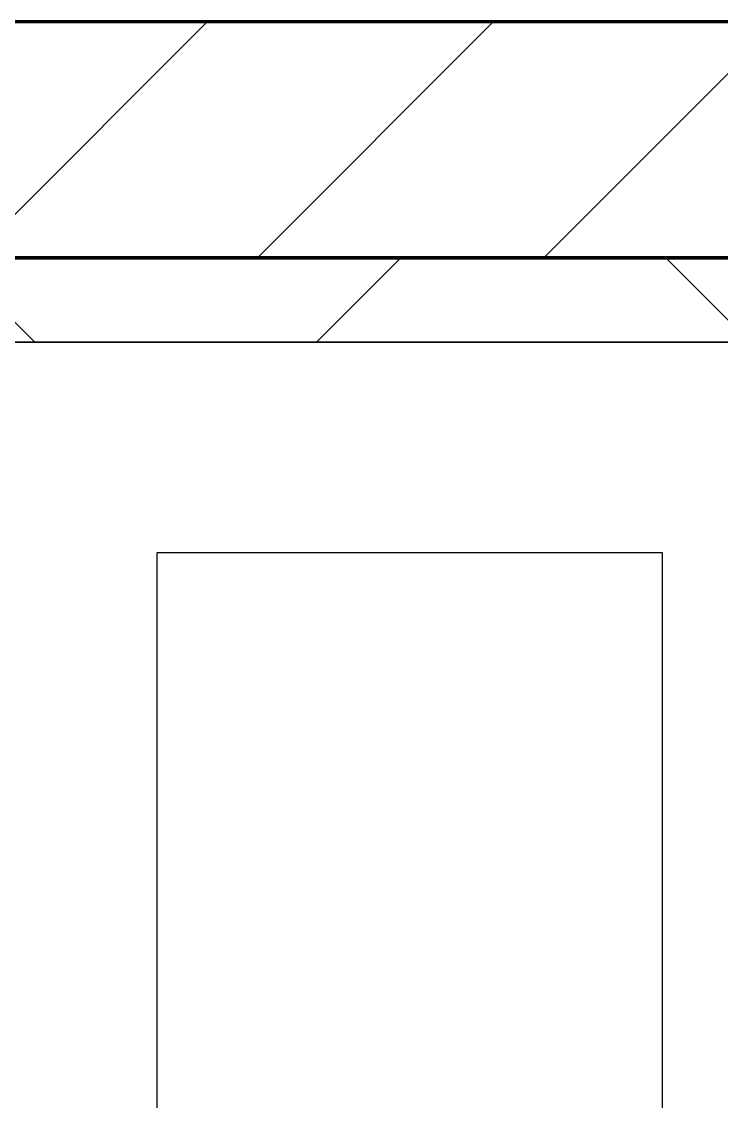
# Model space of a CAD drawing. Header units: millimetres. Extents: x -726012 to -647389, y -20772 to 18805.
# Drawn here: x -670004 to -669589, y 8119 to 8759 of the extents above; entities that cross this region are included whole.
import ezdxf
from ezdxf.xclip import XClip

# ---------------------------------------------------------------- set-up
doc = ezdxf.new("R2010")
doc.units = ezdxf.units.MM
doc.header["$XCLIPFRAME"] = 0
doc.layers.add('000 - WIPEOUT', color=250, linetype='Continuous')
doc.layers.add('A11_ALU.SOLID SHEET', color=2, linetype='Continuous')
for name, color, linetype, lineweight in [('A-GLAZ-CURT', 2, 'Continuous', 9), ('A-WALL', 5, 'Continuous', 35), ('A-WALL-FNSH', 2, 'Continuous', 35), ('A-WALL-PATT', 1, 'Continuous', 35)]:
    doc.layers.add(name, color=color, linetype=linetype, lineweight=lineweight)

# ---------------------------------------------------------------- blocks, each defined once
blk = doc.blocks.new('PPLS-PP19_Custom Tile Pattern - Custom Tile Pattern-V78-4233-01 ENLARGED MULTI-PURPOSE LEVEL - REFLECTED CEILING PLAN - SHEET 4')
at = {"layer": 'A-GLAZ-CURT'}
for p, q in [((-300, 0), (300, 0)), ((300, 0), (-300, 0)), ((195.99, 0), (213.31, 0)), ((213.31, 0), (195.99, 0)), ((230.06, 0), (300, 0)), ((-300, -50), (300, -50)), ((300, -50), (-300, -50))]:
    blk.add_line(p, q, dxfattribs=at)
for points, knots in [([(-26.75, 0), (-27.82, 0), (-36.18, 0), (-53.55, 0), (-78.2, 0), (-110.94, 0), (-130.52, 0), (-147.74, 0), (-149.07, 0)], [-8718.362214, -8718.362214, -8718.362214, -8718.362214, -8532.293389, -8073.216054, -7508.296369, -7004.680444, -6449.282163, -6277.220794, -6277.220794, -6277.220794, -6277.220794]), ([(-86.16, 0), (-91.37, 0), (-104.13, 0), (-120.41, 0), (-130.13, 0), (-131.79, 0)], [-1681.3698, -1681.3698, -1681.3698, -1681.3698, -1374.161226, -945.742622, -855.237435, -855.237435, -855.237435, -855.237435]), ([(-72.93, 0), (-75.51, 0), (-90.83, 0), (-112.49, 0), (-131.78, 0)], [-19442.345229, -19442.345229, -19442.345229, -19442.345229, -18935.241197, -17226.086231, -17226.086231, -17226.086231, -17226.086231]), ([(-131.56, 0), (-129.34, 0), (-122.76, 0), (-107.3, 0), (-90.42, 0), (-75.26, 0), (-68.41, 0), (-65.12, 0), (-63.63, 0)], [-4206.419108, -4206.419108, -4206.419108, -4206.419108, -4054.690705, -3793.097032, -3402.597032, -3144.956779, -3050.982048, -2969.237017, -2969.237017, -2969.237017, -2969.237017]), ([(-130.93, 0), (-130.57, 0), (-127.62, 0), (-117.33, 0), (-92.04, 0), (-75.73, 0), (-66.95, 0), (-64.15, 0)], [-7362.922666, -7362.922666, -7362.922666, -7362.922666, -7293.749979, -6839.55839, -6236.997189, -5713.340575, -5301.30432, -5301.30432, -5301.30432, -5301.30432]), ([(-130.76, 0), (-127.75, 0), (-120.24, 0), (-110.8, 0), (-99.5, 0), (-91.46, 0)], [-1330.78196, -1330.78196, -1330.78196, -1330.78196, -1002.059161, -460.363443, 0, 0, 0, 0]), ([(-126.5, 0), (-122.44, 0), (-108.71, 0), (-86.68, 0), (-63.44, 0), (-54.4, 0), (-48.53, 0), (-30.79, 0), (-18.63, 0), (-1.28, 0), (4.49, 0)], [-5231.017328, -5231.017328, -5231.017328, -5231.017328, -4994.692869, -4542.524482, -4008.285538, -3689.699207, -3546.54457, -3315.260113, -2864.387349, -2490.960632, -2490.960632, -2490.960632, -2490.960632]), ([(-125.15, 0), (-124.93, 0), (-121.96, 0), (-113.01, 0), (-98.9, 0), (-85.29, 0), (-71.67, 0), (-65.93, 0), (-65.07, 0)], [-3362.7396, -3362.7396, -3362.7396, -3362.7396, -3342.215224, -3074.362186, -2902.289527, -2605.247022, -2322.099534, -2241.8264, -2241.8264, -2241.8264, -2241.8264]), ([(-36.33, 0), (-36.43, 0), (-37.27, 0), (-45.02, 0), (-46.13, 0), (-60.59, 0), (-81.23, 0), (-99.51, 0), (-114.02, 0), (-117.28, 0), (-118.78, 0)], [-1855.773136, -1855.773136, -1855.773136, -1855.773136, -1810.870157, -1672.078046, -1405.135169, -1060.00838, -740.068933, -229.489605, -116.330425, 0, 0, 0, 0]), ([(-63.43, 0), (-69.72, 0), (-86.2, 0), (-107.61, 0), (-116.56, 0), (-117.56, 0)], [-2759.263965, -2759.263965, -2759.263965, -2759.263965, -2193.204658, -1433.981041, -985.49888, -985.49888, -985.49888, -985.49888]), ([(-115.82, 0), (-114.96, 0), (-110.41, 0), (-96.78, 0), (-79.79, 0), (-68.77, 0), (-63.46, 0)], [-5724.064692, -5724.064692, -5724.064692, -5724.064692, -5430.283136, -5103.229623, -4799.173296, -4519.18201, -4519.18201, -4519.18201, -4519.18201]), ([(5.02, 0), (4.27, 0), (0.5, 0), (-12.23, 0), (-25.64, 0), (-40, 0), (-56.24, 0), (-75.59, 0), (-94, 0), (-112.01, 0), (-114.94, 0), (-115.63, 0)], [-2776.977598, -2776.977598, -2776.977598, -2776.977598, -2720.818881, -2518.50168, -2125.455881, -1792.521578, -1466.981642, -1208.454564, -789.402658, -501.969187, -243.577221, -243.577221, -243.577221, -243.577221]), ([(-91.46, 0), (-90.09, 0), (-84.7, 0), (-77.43, 0), (-72.73, 0), (-72.64, 0), (-72.64, 0)], [-19832.387487, -19832.387487, -19832.387487, -19832.387487, -19753.885894, -19541.04734, -19478.625389, -19471.062469, -19471.062469, -19471.062469, -19471.062469]), ([(-63.96, 0), (-64.13, 0), (-72.5, 0), (-80.63, 0), (-86.16, 0)], [-2171.769325, -2171.769325, -2171.769325, -2171.769325, -2007.031671, -1681.3698, -1681.3698, -1681.3698, -1681.3698]), ([(-29.03, 0), (-33.97, 0), (-43.74, 0), (-56.37, 0), (-71.66, 0), (-77.83, 0), (-82.66, 0), (-83.28, 0), (-83.28, 0)], [-2680.714891, -2680.714891, -2680.714891, -2680.714891, -2413.671296, -2161.752162, -2006.592567, -1646.621388, -1424.436217, -1393.971743, -1393.971743, -1393.971743, -1393.971743]), ([(-83.28, 0), (-83.28, 0), (-82.91, 0), (-76.14, 0), (-62.97, 0), (-48.14, 0), (-36.49, 0), (-33.57, 0), (-29.94, 0), (-28.57, 0)], [-1393.4169, -1393.4169, -1393.4169, -1393.4169, -1353.722004, -1274.333717, -1073.56893, -651.549973, -296.515819, -83.513472, 0, 0, 0, 0]), ([(-66.39, 0), (-66.39, 0), (-65.32, 0), (-63.99, 0), (-63.53, 0)], [-2493.31794, -2493.31794, -2493.31794, -2493.31794, -2315.303971, -2228.076994, -2228.076994, -2228.076994, -2228.076994]), ([(-64.15, 0), (-65.18, 0), (-66.17, 0), (-66.37, 0), (-66.38, 0)], [-2664.77252, -2664.77252, -2664.77252, -2664.77252, -2542.574734, -2498.224237, -2498.224237, -2498.224237, -2498.224237]), ([(31.18, 0), (25.97, 0), (11.99, 0), (-16.92, 0), (-44.83, 0), (-60.86, 0), (-63.61, 0)], [-4496.803627, -4496.803627, -4496.803627, -4496.803627, -4222.080604, -3745.412743, -2981.410125, -2685.190801, -2685.190801, -2685.190801, -2685.190801]), ([(-63.42, 0), (-61.35, 0), (-57.36, 0), (-54.49, 0), (-45.2, 0), (-40.79, 0), (-40.46, 0), (-40.44, 0)], [-2965.370085, -2965.370085, -2965.370085, -2965.370085, -2851.217951, -2734.127174, -2474.780881, -2410.990208, -2350.645972, -2350.645972, -2350.645972, -2350.645972]), ([(-63.36, 0), (-62.6, 0), (-61.21, 0), (-60.36, 0), (-59.97, 0)], [-5261.405375, -5261.405375, -5261.405375, -5261.405375, -5140.470607, -5006.787413, -5006.787413, -5006.787413, -5006.787413]), ([(-62.72, 0), (-54.35, 0), (-36.77, 0), (-12.85, 0), (0.39, 0), (4.31, 0)], [-4506.178587, -4506.178587, -4506.178587, -4506.178587, -4065.652676, -3589.737505, -3288.292483, -3288.292483, -3288.292483, -3288.292483]), ([(-62.48, 0), (-60.42, 0), (-51.88, 0), (-34.42, 0), (-29.82, 0), (-29.19, 0)], [-2165.127672, -2165.127672, -2165.127672, -2165.127672, -1809.437387, -963.711516, -666.19313, -666.19313, -666.19313, -666.19313]), ([(-36.62, 0), (-36.62, 0), (-40.35, 0), (-44.32, 0), (-53.7, 0), (-61.78, 0), (-62.33, 0)], [-4069.478503, -4069.478503, -4069.478503, -4069.478503, -3858.647035, -3538.256648, -2842.901703, -2792.246826, -2792.246826, -2792.246826, -2792.246826]), ([(-58.83, 0), (-58.37, 0), (-57.29, 0), (-54.23, 0), (-46.33, 0), (-42.62, 0), (-41.76, 0)], [-4859.52896, -4859.52896, -4859.52896, -4859.52896, -4680.891996, -4469.85053, -4321.566175, -4270.495146, -4270.495146, -4270.495146, -4270.495146]), ([(-51.83, 0), (-51.83, 0), (-51.78, 0), (-47.4, 0), (-46.01, 0), (-40.22, 0), (-36.78, 0)], [-632.814994, -632.814994, -632.814994, -632.814994, -627.965721, -508.377888, -260.442412, 0, 0, 0, 0]), ([(76.63, 0), (74.8, 0), (67.65, 0), (53.52, 0), (37, 0), (24.07, 0), (12.82, 0), (-2.9, 0), (-20.62, 0), (-32.81, 0), (-44.85, 0), (-51.43, 0), (-51.79, 0)], [-3095.572228, -3095.572228, -3095.572228, -3095.572228, -2950.589685, -2634.532728, -2313.748533, -2106.613311, -1925.670641, -1617.263037, -1290.787923, -1039.307308, -819.71621, -644.910881, -644.910881, -644.910881, -644.910881]), ([(-41.76, 0), (-39.9, 0), (-37.72, 0), (-36.92, 0), (-36.77, 0)], [-4270.495146, -4270.495146, -4270.495146, -4270.495146, -4161.040818, -4106.245333, -4106.245333, -4106.245333, -4106.245333]), ([(-36.78, 0), (-32.43, 0), (-19.22, 0), (8.83, 0), (42.71, 0), (65.46, 0), (73.07, 0)], [-6191.144455, -6191.144455, -6191.144455, -6191.144455, -5862.463379, -5340.621928, -4573.028122, -4127.429637, -4127.429637, -4127.429637, -4127.429637]), ([(-36.29, 0), (-36.29, 0), (-34.66, 0), (-28.88, 0), (-26.95, 0), (-26.54, 0)], [-9150.272121, -9150.272121, -9150.272121, -9150.272121, -9057.163041, -8919.836787, -8834.607043, -8834.607043, -8834.607043, -8834.607043]), ([(30.82, 0), (29.27, 0), (20.14, 0), (3.54, 0), (-16.58, 0), (-34.76, 0), (-36.04, 0)], [-10462.034656, -10462.034656, -10462.034656, -10462.034656, -10363.088938, -9884.23066, -9424.652049, -9182.880979, -9182.880979, -9182.880979, -9182.880979]), ([(-33.34, 0), (-33.34, 0), (-32.93, 0), (-31.16, 0), (-30.52, 0)], [-2415.024266, -2415.024266, -2415.024266, -2415.024266, -2357.633367, -2323.618664, -2323.618664, -2323.618664, -2323.618664]), ([(4.21, 0), (3.12, 0), (-4.61, 0), (-17.84, 0), (-30.57, 0), (-31.82, 0), (-32, 0)], [-3388.610552, -3388.610552, -3388.610552, -3388.610552, -3333.063701, -2994.501669, -2698.150104, -2614.070998, -2614.070998, -2614.070998, -2614.070998]), ([(-30.76, 0), (-30.73, 0), (-29.99, 0), (-23.47, 0), (-15.75, 0), (-15.19, 0)], [-54176.191683, -54176.191683, -54176.191683, -54176.191683, -54157.274271, -53749.15266, -53717.791567, -53717.791567, -53717.791567, -53717.791567]), ([(-30.52, 0), (-27.11, 0), (-17.83, 0), (5.99, 0), (22.06, 0), (37.44, 0), (45.92, 0), (57.76, 0), (64.47, 0), (71.5, 0), (72.98, 0), (73.31, 0)], [-2323.618664, -2323.618664, -2323.618664, -2323.618664, -2142.497158, -1716.209403, -1206.526904, -1089.329421, -901.315459, -753.071572, -495.328968, -421.953223, -397.699745, -397.699745, -397.699745, -397.699745]), ([(-13, 0), (-14.35, 0), (-17.68, 0), (-25.97, 0), (-29.52, 0), (-30.21, 0)], [-55207.591944, -55207.591944, -55207.591944, -55207.591944, -54789.006179, -54461.685999, -54290.791712, -54290.791712, -54290.791712, -54290.791712]), ([(4.3, 0), (3.36, 0), (-2.22, 0), (-13.89, 0), (-24.92, 0), (-29.03, 0)], [-3375.715047, -3375.715047, -3375.715047, -3375.715047, -3285.499107, -2903.012179, -2680.714891, -2680.714891, -2680.714891, -2680.714891]), ([(-28.98, 0), (-28.66, 0), (-27.39, 0), (-24.45, 0), (-22.56, 0)], [-166.548282, -166.548282, -166.548282, -166.548282, -102.06493, 0, 0, 0, 0]), ([(-28.57, 0), (-26.93, 0), (-20.29, 0), (-11.45, 0), (-1.37, 0), (4.06, 0), (4.44, 0)], [-5361.429781, -5361.429781, -5361.429781, -5361.429781, -5261.36855, -5050.479954, -4785.90057, -4765.715361, -4765.715361, -4765.715361, -4765.715361]), ([(-22.56, 0), (-20.27, 0), (-17.03, 0), (-11.36, 0), (-7.66, 0), (-6.6, 0), (-6.44, 0)], [-56468.192263, -56468.192263, -56468.192263, -56468.192263, -56344.022017, -56303.229861, -56166.290093, -56124.392176, -56124.392176, -56124.392176, -56124.392176]), ([(-15.19, 0), (-13.07, 0), (7.48, 0), (42.82, 0), (88.72, 0), (120.63, 0), (138.28, 0), (138.53, 0)], [-461.142613, -461.142613, -461.142613, -461.142613, -429.606584, -390.253598, -346.313304, -291.370682, -290.5735, -290.5735, -290.5735, -290.5735]), ([(-6.54, 0), (-6.73, 0), (-7.2, 0), (-7.6, 0), (-7.79, 0)], [-56009.792147, -56009.792147, -56009.792147, -56009.792147, -55949.290093, -55895.192118, -55895.192118, -55895.192118, -55895.192118]), ([(-2.63, 0), (-2.47, 0), (-1.22, 0), (4.92, 0), (15.97, 0), (22.54, 0), (24.49, 0)], [-226.825321, -226.825321, -226.825321, -226.825321, -220.269177, -206.416616, -198.214427, -187.717507, -187.717507, -187.717507, -187.717507]), ([(4.43, 0), (3, 0), (0.51, 0), (-1.67, 0), (-2.25, 0)], [-258.111572, -258.111572, -258.111572, -258.111572, -246.234814, -234.646884, -234.646884, -234.646884, -234.646884]), ([(103.09, 0), (101.08, 0), (86.31, 0), (63.34, 0), (35.84, 0), (15.7, 0), (8.13, 0), (4.85, 0)], [-375.435014, -375.435014, -375.435014, -375.435014, -369.147452, -330.153101, -307.516438, -285.83788, -259.241656, -259.241656, -259.241656, -259.241656]), ([(4.88, 0), (7.94, 0), (13.71, 0), (21.24, 0), (24.62, 0), (24.72, 0), (24.72, 0)], [-4758.055412, -4758.055412, -4758.055412, -4758.055412, -4596.498881, -4445.288762, -4384.376941, -4376.041937, -4376.041937, -4376.041937, -4376.041937]), ([(70.61, 0), (66.16, 0), (55.8, 0), (39.61, 0), (25.75, 0), (12.07, 0), (4.88, 0)], [-4647.237329, -4647.237329, -4647.237329, -4647.237329, -4326.416877, -4098.545751, -3766.694881, -3400.004687, -3400.004687, -3400.004687, -3400.004687]), ([(4.93, 0), (5.57, 0), (11.32, 0), (15.02, 0), (22.91, 0), (31, 0), (39.04, 0), (51.19, 0), (58.74, 0), (61.34, 0), (61.45, 0)], [-2481.193657, -2481.193657, -2481.193657, -2481.193657, -2439.246196, -2084.094819, -1956.422387, -1818.904206, -1645.594513, -1443.202566, -1228.752106, -1120.932285, -1120.932285, -1120.932285, -1120.932285]), ([(8.33, 0), (8.19, 0), (7.57, 0), (6.23, 0), (4.97, 0)], [-3574.286521, -3574.286521, -3574.286521, -3574.286521, -3526.962355, -3397.588231, -3397.588231, -3397.588231, -3397.588231]), ([(4.97, 0), (7.53, 0), (9.67, 0), (10.14, 0), (10.18, 0)], [-3270.940513, -3270.940513, -3270.940513, -3270.940513, -3066.359526, -3044.715262, -3044.715262, -3044.715262, -3044.715262]), ([(9.32, 0), (9.08, 0), (8.22, 0), (6.95, 0), (5.95, 0)], [-2922.926651, -2922.926651, -2922.926651, -2922.926651, -2882.788014, -2801.138041, -2801.138041, -2801.138041, -2801.138041]), ([(24.69, 0), (24.54, 0), (20.99, 0), (15.48, 0), (10.8, 0), (9.63, 0)], [-4368.572414, -4368.572414, -4368.572414, -4368.572414, -4306.476363, -4080.000647, -3772.857994, -3772.857994, -3772.857994, -3772.857994]), ([(18.16, 0), (19.15, 0), (24.25, 0), (25.66, 0), (26.12, 0)], [-5700.113719, -5700.113719, -5700.113719, -5700.113719, -5554.232259, -5302.431367, -5302.431367, -5302.431367, -5302.431367]), ([(114.39, 0), (114.2, 0), (112.08, 0), (105.42, 0), (92.38, 0), (85.59, 0), (74.4, 0), (62.26, 0), (51.85, 0), (43.81, 0), (29.53, 0), (20.67, 0), (18.85, 0), (18.16, 0)], [-8148.58938, -8148.58938, -8148.58938, -8148.58938, -8105.191388, -7723.759874, -7531.75727, -7135.649961, -6924.452779, -6738.82075, -6548.303034, -6314.283804, -6135.05769, -5972.647715, -5832.674503, -5832.674503, -5832.674503, -5832.674503]), ([(27.44, 0), (27.9, 0), (29.54, 0), (38.07, 0), (53.12, 0), (67.15, 0), (72.97, 0)], [-5037.309798, -5037.309798, -5037.309798, -5037.309798, -4887.603822, -4705.298446, -4353.683244, -3976.823525, -3976.823525, -3976.823525, -3976.823525]), ([(27.89, 0), (29.09, 0), (33.4, 0), (48.37, 0), (62.5, 0), (71.38, 0), (73.21, 0)], [-147.777612, -147.777612, -147.777612, -147.777612, -135.792042, -118.513713, -97.899267, -92.596173, -92.596173, -92.596173, -92.596173]), ([(53.18, 0), (53.06, 0), (52.22, 0), (44.99, 0), (36.46, 0), (30.82, 0)], [-622.740158, -622.740158, -622.740158, -622.740158, -566.066452, -360.610861, 0, 0, 0, 0]), ([(136.44, 0), (121.66, 0), (86.93, 0), (51.16, 0), (31.18, 0)], [-106.750556, -106.750556, -106.750556, -106.750556, -59.610984, 0, 0, 0, 0]), ([(168.37, 0), (167.68, 0), (162.47, 0), (147.02, 0), (109.77, 0), (76.86, 0), (57.82, 0), (46.51, 0), (41.18, 0), (36.02, 0), (35.54, 0), (35.54, 0)], [-543.375029, -543.375029, -543.375029, -543.375029, -530.793311, -458.593899, -401.860199, -357.622665, -341.267687, -334.000314, -326.15566, -319.318397, -317.489778, -317.489778, -317.489778, -317.489778]), ([(36.29, 0), (37.77, 0), (48.82, 0), (59.53, 0), (68.86, 0), (73.21, 0)], [-314.598523, -314.598523, -314.598523, -314.598523, -305.899624, -287.17622, -270.93347, -270.93347, -270.93347, -270.93347]), ([(61.47, 0), (61.47, 0), (61.21, 0), (54.61, 0), (53.71, 0), (53.56, 0)], [-1113.311073, -1113.311073, -1113.311073, -1113.311073, -1096.402191, -891.204116, -747.28819, -747.28819, -747.28819, -747.28819]), ([(73.32, 0), (72.87, 0), (72, 0), (71.05, 0), (70.61, 0)], [-71.423413, -71.423413, -71.423413, -71.423413, -31.537676, 0, 0, 0, 0]), ([(73.22, 0), (73.73, 0), (78.06, 0), (82.12, 0), (83.66, 0)], [-4124.589427, -4124.589427, -4124.589427, -4124.589427, -4094.177415, -3869.465285, -3869.465285, -3869.465285, -3869.465285]), ([(73.23, 0), (73.39, 0), (76.62, 0), (84.83, 0), (86.01, 0), (92.51, 0), (94.33, 0)], [-3971.113215, -3971.113215, -3971.113215, -3971.113215, -3960.84581, -3759.045785, -3336.541051, -2783.776468, -2783.776468, -2783.776468, -2783.776468]), ([(73.7, 0), (79.27, 0), (99.48, 0), (124.45, 0), (132.42, 0), (134.6, 0)], [-270.319199, -270.319199, -270.319199, -270.319199, -249.500363, -194.761443, -152.241002, -152.241002, -152.241002, -152.241002]), ([(73.74, 0), (74.41, 0), (75.43, 0), (76.03, 0), (76.21, 0)], [-387.269777, -387.269777, -387.269777, -387.269777, -334.951786, -290.452333, -290.452333, -290.452333, -290.452333]), ([(73.96, 0), (83.64, 0), (102.11, 0), (116.36, 0), (128.63, 0), (128.95, 0)], [-91.861759, -91.861759, -91.861759, -91.861759, -63.759246, -39.050993, -35.895543, -35.895543, -35.895543, -35.895543]), ([(94.4, 0), (94.4, 0), (94.64, 0), (99.11, 0), (108.97, 0), (120.79, 0), (132.67, 0), (139.94, 0), (141.29, 0)], [-2348.345796, -2348.345796, -2348.345796, -2348.345796, -2310.419338, -2233.599744, -2052.234781, -1843.028543, -1530.39897, -1458.168626, -1458.168626, -1458.168626, -1458.168626]), ([(129.02, 0), (129.02, 0), (124.41, 0), (122.35, 0), (114.96, 0), (108.04, 0), (103.09, 0)], [-35.386604, -35.386604, -35.386604, -35.386604, -31.430235, -22.807238, -15.488593, 0, 0, 0, 0]), ([(141.63, 0), (138.93, 0), (134.04, 0), (126.24, 0), (118.6, 0), (114.23, 0), (111.98, 0), (105.66, 0), (105.23, 0), (105.23, 0)], [-9847.788484, -9847.788484, -9847.788484, -9847.788484, -9677.714971, -9567.007022, -9453.21225, -9220.200448, -9012.77275, -8966.157302, -8929.495943, -8929.495943, -8929.495943, -8929.495943]), ([(105.26, 0), (105.52, 0), (111.01, 0), (112.65, 0), (113.59, 0)], [-8920.561005, -8920.561005, -8920.561005, -8920.561005, -8814.835624, -8577.462505, -8577.462505, -8577.462505, -8577.462505]), ([(128.58, 0), (128.8, 0), (130.16, 0), (139.26, 0), (152.67, 0), (161.24, 0), (162.19, 0), (162.75, 0)], [-633.326174, -633.326174, -633.326174, -633.326174, -627.736123, -618.981161, -602.094757, -592.980799, -581.414464, -581.414464, -581.414464, -581.414464]), ([(137.1, 0), (136, 0), (133.64, 0), (129.87, 0), (129.11, 0)], [-670.405967, -670.405967, -670.405967, -670.405967, -651.020627, -640.742133, -640.742133, -640.742133, -640.742133]), ([(141.54, 0), (148.24, 0), (164.67, 0), (185.23, 0), (193.62, 0), (194.69, 0), (194.79, 0)], [-1453.584488, -1453.584488, -1453.584488, -1453.584488, -1095.004608, -529.74427, -295.064701, -265.121568, -265.121568, -265.121568, -265.121568]), ([(157.9, 0), (156.77, 0), (151.85, 0), (146.05, 0), (142.4, 0)], [-10292.955006, -10292.955006, -10292.955006, -10292.955006, -10098.273015, -9864.081881, -9864.081881, -9864.081881, -9864.081881]), ([(193.8, 0), (193.33, 0), (190.11, 0), (183.13, 0), (171, 0), (161.95, 0), (161.28, 0), (158.35, 0), (157.85, 0), (157.77, 0)], [-11665.349007, -11665.349007, -11665.349007, -11665.349007, -11565.880756, -11105.624034, -10839.086983, -10768.332124, -10666.779182, -10580.760289, -10550.278881, -10550.278881, -10550.278881, -10550.278881]), ([(300, 0), (286.53, 0), (254.22, 0), (207.11, 0), (177.41, 0), (159.34, 0), (158.33, 0), (158.3, 0)], [-285.253232, -285.253232, -285.253232, -285.253232, -244.693688, -187.987675, -143.776725, -129.632772, -123.352749, -123.352749, -123.352749, -123.352749]), ([(159.07, 0), (159.13, 0), (160.84, 0), (165.21, 0), (174.15, 0), (185.98, 0), (208.82, 0), (219.42, 0), (230.06, 0)], [-115.643202, -115.643202, -115.643202, -115.643202, -114.681583, -87.660824, -65.295536, -41.623857, -24.459831, 0, 0, 0, 0]), ([(162.75, 0), (165.4, 0), (170.91, 0), (172.61, 0), (172.61, 0)], [-111.264224, -111.264224, -111.264224, -111.264224, -56.742688, -19.085662, -19.085662, -19.085662, -19.085662]), ([(247.1, 0), (246.76, 0), (245.04, 0), (238.34, 0), (226.56, 0), (221.1, 0), (200.27, 0), (182.99, 0), (174.27, 0), (169.67, 0), (168.99, 0)], [-9649.085549, -9649.085549, -9649.085549, -9649.085549, -9581.591397, -9406.094246, -9221.510254, -9016.44624, -8717.832359, -8253.978395, -8152.463617, -8069.855175, -8069.855175, -8069.855175, -8069.855175]), ([(215.22, 0), (214.62, 0), (210.55, 0), (203.98, 0), (187.54, 0), (175.3, 0), (169.49, 0)], [-203.825446, -203.825446, -203.825446, -203.825446, -198.527383, -184.406837, -162.427601, -142.916156, -142.916156, -142.916156, -142.916156]), ([(171.51, 0), (176.48, 0), (193.23, 0), (201.73, 0), (208.81, 0), (213.9, 0), (241.96, 0), (264.59, 0), (275.45, 0), (278.23, 0)], [-7971.819559, -7971.819559, -7971.819559, -7971.819559, -7784.112253, -7606.717214, -7289.299508, -7042.621073, -6582.165592, -6068.460911, -5876.294744, -5876.294744, -5876.294744, -5876.294744]), ([(172.07, 0), (177.66, 0), (187.87, 0), (201.08, 0), (207.47, 0), (213.96, 0), (215.11, 0)], [-255.364076, -255.364076, -255.364076, -255.364076, -237.955587, -223.92608, -215.862851, -208.75215, -208.75215, -208.75215, -208.75215]), ([(278.2, 0), (273.59, 0), (254.79, 0), (230.43, 0), (219.94, 0), (219.02, 0)], [-12146.861032, -12146.861032, -12146.861032, -12146.861032, -11905.454923, -11162.864862, -10856.732305, -10856.732305, -10856.732305, -10856.732305]), ([(219.9, 0), (220.86, 0), (227.84, 0), (242.06, 0), (246.54, 0), (246.96, 0)], [-10670.940496, -10670.940496, -10670.940496, -10670.940496, -10511.382485, -9925.173265, -9834.877357, -9834.877357, -9834.877357, -9834.877357]), ([(278.96, 0), (280.3, 0), (284.36, 0), (291.71, 0), (296.52, 0), (297.86, 0), (298.09, 0)], [-5859.388289, -5859.388289, -5859.388289, -5859.388289, -5766.029927, -5566.724884, -5280.360606, -5199.253518, -5199.253518, -5199.253518, -5199.253518]), ([(284.76, 0), (284.76, 0), (285.09, 0), (287.47, 0), (293.59, 0), (297.76, 0), (300, 0)], [-4110.630118, -4110.630118, -4110.630118, -4110.630118, -4053.389046, -3959.664717, -3862.421465, -3746.95702, -3746.95702, -3746.95702, -3746.95702]), ([(297.38, 0), (295.84, 0), (291.62, 0), (285.38, 0), (284.87, 0)], [-4803.172655, -4803.172655, -4803.172655, -4803.172655, -4358.271401, -4143.037883, -4143.037883, -4143.037883, -4143.037883])]:
    blk.add_open_spline(points, degree=3, knots=knots, dxfattribs=at)
for points in [[(-39.84, 0), (-39.08, 0), (-38.11, 0), (-37.36, 0)], [(24.49, 0), (25.23, 0), (25.72, 0), (26.04, 0)], [(76.22, 0), (75.84, 0), (75.11, 0), (74.13, 0)], [(80.35, 0), (79.57, 0), (78.27, 0), (76.63, 0)], [(84.06, 0), (83.48, 0), (82.41, 0), (81.72, 0)], [(168.74, 0), (168.74, 0), (169.81, 0), (171.51, 0)], [(195.11, 0), (194.91, 0), (194.44, 0), (193.8, 0)], [(300, 0), (292.98, 0), (285.89, 0), (278.8, 0)]]:
    blk.add_open_spline(points, degree=3, dxfattribs=at)
blk = doc.blocks.new('PPLS-PP19_Custom Tile Pattern - Custom Tile Pattern-V79-4233-01 ENLARGED MULTI-PURPOSE LEVEL - REFLECTED CEILING PLAN - SHEET 4')
at = {"layer": 'A-GLAZ-CURT'}
for p, q in [((-300, 0), (300, 0)), ((300, 0), (-300, 0)), ((-293.07, 0), (-275.75, 0)), ((-275.75, 0), (-293.07, 0)), ((-300, -50), (300, -50)), ((300, -50), (-300, -50))]:
    blk.add_line(p, q, dxfattribs=at)
at = {"layer": 'A-GLAZ-CURT', "flags": 128}
for points in [[(-300, 0), (-291.56, 0), (-283.3, 0), (-275.2, 0)], [(-185.13, 0), (-190.44, 0), (-196.37, 0), (-202.58, 0), (-209.04, 0), (-215.73, 0), (-222.63, 0), (-229.72, 0), (-236.97, 0), (-244.39, 0), (-251.96, 0), (-259.67, 0), (-267.51, 0), (-275.48, 0), (-283.55, 0), (-291.73, 0), (-300, 0)]]:
    blk.add_lwpolyline(points, dxfattribs=at)
at = {"layer": 'A-GLAZ-CURT'}
for points, knots in [([(-300, 0), (-284.65, 0), (-236.57, 0), (-174.61, 0), (-129.95, 0), (-110.8, 0), (-99.5, 0), (-91.46, 0)], [-5323.127839, -5323.127839, -5323.127839, -5323.127839, -4502.809032, -2700.551212, -1002.059161, -460.363443, 0, 0, 0, 0]), ([(-116.8, 0), (-122.53, 0), (-150.55, 0), (-202.69, 0), (-262.56, 0), (-294.48, 0), (-300, 0)], [-17685.720926, -17685.720926, -17685.720926, -17685.720926, -17136.203329, -15131.813646, -13729.592194, -13439.944408, -13439.944408, -13439.944408, -13439.944408])]:
    blk.add_open_spline(points, degree=3, knots=knots, dxfattribs=at)
blk = doc.blocks.new('*U885')
at = {"layer": 'A-GLAZ-CURT', "rotation": 180}
for name, p in [('PPLS-PP19_Custom Tile Pattern - Custom Tile Pattern-V79-4233-01 ENLARGED MULTI-PURPOSE LEVEL - REFLECTED CEILING PLAN - SHEET 4', (6000, 16110.41)), ('PPLS-PP19_Custom Tile Pattern - Custom Tile Pattern-V78-4233-01 ENLARGED MULTI-PURPOSE LEVEL - REFLECTED CEILING PLAN - SHEET 4', (6600, 16110.41))]:
    blk.add_blockref(name, p, dxfattribs=at)
blk = doc.blocks.new('*U1253')
at = {"color": 3}
blk.add_wipeout([(-275, -12450), (275, -12450), (275, -12750), (-275, -12750)], dxfattribs=at).dxf.layer = '000 - WIPEOUT'
at = {"layer": 'A11_ALU.SOLID SHEET', "color": 0, "linetype": 'ByBlock'}
blk.add_lwpolyline([(-275, -12750), (275, -12750), (275, -12450), (-275, -12450)], close=True, dxfattribs=at)
blk = doc.blocks.new('*U1287')
blk.add_lwpolyline([(21173.36, -580), (28210, -580), (28210, -6849.96), (45954.15, -6849.96), (45954.15, 600), (82995.06, 600), (83086.47, 650), (90052, 650), (90392, 990), (103159.16, 990), (103159.16, 4990), (21173.36, 4990), (21173.36, 3485.45), (21203.36, 3485.45), (21203.36, 925.54), (21173.36, 925.54), (21173.36, -580)])
at = {"layer": 'A11_ALU.SOLID SHEET', "color": 0, "linetype": 'ByBlock', "rotation": 90}
blk.add_blockref('*U1253', (62308.5, 4590), dxfattribs=at)

msp = doc.modelspace()

# ---------------------------------------------------------------- hatches: boundary and pattern name
at = {"layer": 'A-WALL-PATT', "lineweight": 9}
h = msp.add_hatch(dxfattribs=at)
h.set_pattern_fill('FP_2', color=256, style=0, pattern_type=2)
h.set_pattern_definition([(45, (0, 0), (-84.852814, 84.852814), [])])
h.paths.add_polyline_path([(-653287.78, 8619.02), (-652194.48, 8619.02), (-652194.48, 8759.02), (-722165.55, 8759.02), (-722165.55, 8619.02), (-719625.62, 8619.02), (-719676.02, 8641.53), (-719679.79, 8639.36), (-719684.96, 8639.36), (-719691.03, 8644.02), (-719692.03, 8648.69), (-719757.37, 8677.88), (-719739.02, 8718.97), (-719515.31, 8619.02), (-716025.62, 8619.02), (-716076.02, 8641.53), (-716079.79, 8639.36), (-716084.96, 8639.36), (-716091.03, 8644.02), (-716092.03, 8648.69), (-716157.37, 8677.88), (-716139.02, 8718.97), (-715915.31, 8619.02), (-712425.62, 8619.02), (-712476.02, 8641.53), (-712479.79, 8639.36), (-712484.96, 8639.36), (-712491.03, 8644.02), (-712492.03, 8648.69), (-712557.37, 8677.88), (-712539.02, 8718.97), (-712315.31, 8619.02), (-708825.62, 8619.02), (-708876.02, 8641.53), (-708879.79, 8639.36), (-708884.96, 8639.36), (-708891.03, 8644.02), (-708892.03, 8648.69), (-708957.37, 8677.88), (-708939.02, 8718.97), (-708715.31, 8619.02), (-705225.62, 8619.02), (-705276.02, 8641.53), (-705279.79, 8639.36), (-705284.96, 8639.36), (-705291.03, 8644.02), (-705292.03, 8648.69), (-705357.37, 8677.88), (-705339.02, 8718.97), (-705115.31, 8619.02), (-701625.62, 8619.02), (-701676.02, 8641.53), (-701679.79, 8639.36), (-701684.96, 8639.36), (-701691.03, 8644.02), (-701692.03, 8648.69), (-701757.37, 8677.88), (-701739.02, 8718.97), (-701515.31, 8619.02), (-698025.62, 8619.02), (-698076.02, 8641.53), (-698079.79, 8639.36), (-698084.96, 8639.36), (-698091.03, 8644.02), (-698092.03, 8648.69), (-698157.37, 8677.88), (-698139.02, 8718.97), (-697915.31, 8619.02), (-694425.62, 8619.02), (-694476.02, 8641.53), (-694479.79, 8639.36), (-694484.96, 8639.36), (-694491.03, 8644.02), (-694492.03, 8648.69), (-694557.37, 8677.88), (-694539.02, 8718.97), (-694315.31, 8619.02), (-690825.62, 8619.02), (-690876.02, 8641.53), (-690879.79, 8639.36), (-690884.96, 8639.36), (-690891.03, 8644.02), (-690892.03, 8648.69), (-690957.37, 8677.88), (-690939.02, 8718.97), (-690715.31, 8619.02), (-687225.62, 8619.02), (-687276.02, 8641.53), (-687279.79, 8639.36), (-687284.96, 8639.36), (-687291.03, 8644.02), (-687292.03, 8648.69), (-687357.37, 8677.88), (-687339.02, 8718.97), (-687115.31, 8619.02), (-683626.8, 8619.54), (-683676.02, 8641.53), (-683679.79, 8639.36), (-683684.96, 8639.36), (-683691.03, 8644.02), (-683692.03, 8648.69), (-683757.37, 8677.88), (-683739.02, 8718.97), (-683515.31, 8619.02), (-680025.62, 8619.02), (-680076.02, 8641.53), (-680079.79, 8639.36), (-680084.96, 8639.36), (-680091.03, 8644.02), (-680092.03, 8648.69), (-680157.37, 8677.88), (-680139.02, 8718.97), (-679915.31, 8619.02), (-676425.62, 8619.02), (-676476.02, 8641.53), (-676479.79, 8639.36), (-676484.96, 8639.36), (-676491.03, 8644.02), (-676492.03, 8648.69), (-676557.37, 8677.88), (-676539.02, 8718.97), (-676315.31, 8619.02), (-672825.62, 8619.02), (-672876.02, 8641.53), (-672879.79, 8639.36), (-672884.96, 8639.36), (-672891.03, 8644.02), (-672892.03, 8648.69), (-672957.37, 8677.88), (-672939.02, 8718.97), (-672715.31, 8619.02), (-669225.62, 8619.02), (-669276.02, 8641.53), (-669279.79, 8639.36), (-669284.96, 8639.36), (-669291.03, 8644.02), (-669292.03, 8648.69), (-669357.37, 8677.88), (-669339.02, 8718.97), (-669115.31, 8619.02), (-665625.62, 8619.02), (-665676.02, 8641.53), (-665679.79, 8639.36), (-665684.96, 8639.36), (-665691.03, 8644.02), (-665692.03, 8648.69), (-665757.37, 8677.88), (-665739.02, 8718.97), (-665515.31, 8619.02), (-662025.62, 8619.02), (-662076.02, 8641.53), (-662079.79, 8639.36), (-662084.96, 8639.36), (-662091.03, 8644.02), (-662092.03, 8648.69), (-662157.37, 8677.88), (-662139.02, 8718.97), (-661915.31, 8619.02), (-658425.62, 8619.02), (-658476.02, 8641.53), (-658480.95, 8639.36), (-658484.96, 8639.36), (-658491.03, 8644.02), (-658492.03, 8648.69), (-658557.37, 8677.88), (-658539.02, 8718.97), (-658315.31, 8619.02), (-654825.62, 8619.02), (-654876.02, 8641.53), (-654879.79, 8639.36), (-654884.96, 8639.36), (-654891.03, 8644.02), (-654892.03, 8648.69), (-654957.37, 8677.88), (-654939.02, 8718.97), (-654715.31, 8619.02), (-653356.11, 8619.02)])
h = msp.add_hatch(dxfattribs=at)
h.set_pattern_fill('FP_3', color=256, style=0, pattern_type=2)
h.set_pattern_definition([(45, (0, 0), (-212.13203, 212.13203), []), (135, (0, 0), (-212.13203, -212.13203), [])])
h.paths.add_polyline_path([(-652194.48, 8569.02), (-652194.48, 8619.02), (-654715.31, 8619.02), (-654603.39, 8569.02), (-652262.82, 8569.02)])
h.paths.add_polyline_path([(-655132.72, 8569.02), (-654713.71, 8569.02), (-654825.62, 8619.02), (-658315.31, 8619.02), (-658203.39, 8569.02), (-655201.05, 8569.02)])
h.paths.add_polyline_path([(-658344.29, 8569.02), (-658313.71, 8569.02), (-658425.62, 8619.02), (-661915.31, 8619.02), (-661803.39, 8569.02), (-658412.62, 8569.02)])
h.paths.add_polyline_path([(-662444.15, 8569.02), (-661913.71, 8569.02), (-662025.62, 8619.02), (-665515.31, 8619.02), (-665403.39, 8569.02), (-662512.48, 8569.02)])
h.paths.add_polyline_path([(-665782.37, 8569.02), (-665513.71, 8569.02), (-665625.62, 8619.02), (-669115.31, 8619.02), (-669003.39, 8569.02), (-665860.71, 8569.02)])
h.paths.add_polyline_path([(-670712.22, 8569.02), (-669113.71, 8569.02), (-669225.62, 8619.02), (-672715.31, 8619.02), (-672603.39, 8569.02), (-670780.55, 8569.02)])
h.paths.add_polyline_path([(-672967.14, 8569.02), (-672713.71, 8569.02), (-672825.62, 8619.02), (-676315.31, 8619.02), (-676203.39, 8569.02), (-672982.37, 8569.02)])
h.paths.add_polyline_path([(-676313.71, 8569.02), (-676425.62, 8619.02), (-679915.31, 8619.02), (-679803.39, 8569.02), (-676315.37, 8569.02)])
h.paths.add_polyline_path([(-679913.71, 8569.02), (-680025.62, 8619.02), (-683515.31, 8619.02), (-683403.39, 8569.02), (-679936.92, 8569.02)])
h.paths.add_polyline_path([(-685676.73, 8569.02), (-683513.71, 8569.02), (-683626.8, 8619.02), (-687115.31, 8619.02), (-687003.39, 8569.02), (-685745.06, 8569.02)])
h.paths.add_polyline_path([(-687113.71, 8569.02), (-687225.62, 8619.02), (-690715.31, 8619.02), (-690603.39, 8569.02), (-687180.02, 8569.02)])
h.paths.add_polyline_path([(-690713.71, 8569.02), (-690825.62, 8619.02), (-694315.31, 8619.02), (-694203.39, 8569.02), (-690733.24, 8569.02)])
h.paths.add_polyline_path([(-700582.37, 8569.02), (-697913.71, 8569.02), (-698025.62, 8619.02), (-701515.31, 8619.02), (-701403.39, 8569.02), (-700709.58, 8569.02)])
h.paths.add_polyline_path([(-694313.71, 8569.02), (-694425.62, 8619.02), (-697915.31, 8619.02), (-697803.39, 8569.02), (-694354.78, 8569.02)])
h.paths.add_polyline_path([(-701513.71, 8569.02), (-701625.62, 8619.02), (-705115.31, 8619.02), (-705003.39, 8569.02), (-701529.55, 8569.02)])
h.paths.add_polyline_path([(-707132.7, 8569.02), (-705113.71, 8569.02), (-705225.62, 8619.02), (-708715.31, 8619.02), (-708603.39, 8569.02), (-707269.37, 8569.02)])
h.paths.add_polyline_path([(-708713.71, 8569.02), (-708825.62, 8619.02), (-712315.31, 8619.02), (-712203.39, 8569.02), (-708772.65, 8569.02)])
h.paths.add_polyline_path([(-712582.37, 8569.02), (-712313.71, 8569.02), (-712425.62, 8619.02), (-715915.31, 8619.02), (-715803.39, 8569.02), (-712599.19, 8569.02)])
h.paths.add_polyline_path([(-721277.24, 8569.02), (-719513.71, 8569.02), (-719625.62, 8619.02), (-722165.55, 8619.02), (-722165.55, 8569.02), (-721345.58, 8569.02)])
h.paths.add_polyline_path([(-717519.03, 8569.02), (-715913.71, 8569.02), (-716025.62, 8619.02), (-719515.31, 8619.02), (-719403.39, 8569.02), (-717587.36, 8569.02)])

# ---------------------------------------------------------------- linework, layer by layer
at = {"layer": 'A-WALL', "color": 7, "lineweight": 70}
for p, q in [((-671782.37, 8759.02), (-669382.37, 8759.02)), ((-669382.37, 8619.02), (-671782.37, 8619.02)), ((-671782.37, 8619.02), (-669382.37, 8619.02))]:
    msp.add_line(p, q, dxfattribs=at)
at = {"layer": 'A-WALL-FNSH', "color": 250}
msp.add_line((-669382.37, 8569.02), (-671782.37, 8569.02), dxfattribs=at)

# ---------------------------------------------------------------- block references
msp.add_blockref('*U885', (-676282.37, -7541.39))

# ---------------------------------------------------------------- next in the draw order: block references
at = {"layer": 'A11_ALU.SOLID SHEET'}
ref = msp.add_blockref('*U1287', (-744682.37, 3579.02), dxfattribs=at)
XClip(ref).set_block_clipping_path([(22516.8245944298, -23612.0000696909), (92487.8891097467, 7199.9972603897)])

doc.saveas('drawing.dxf')
